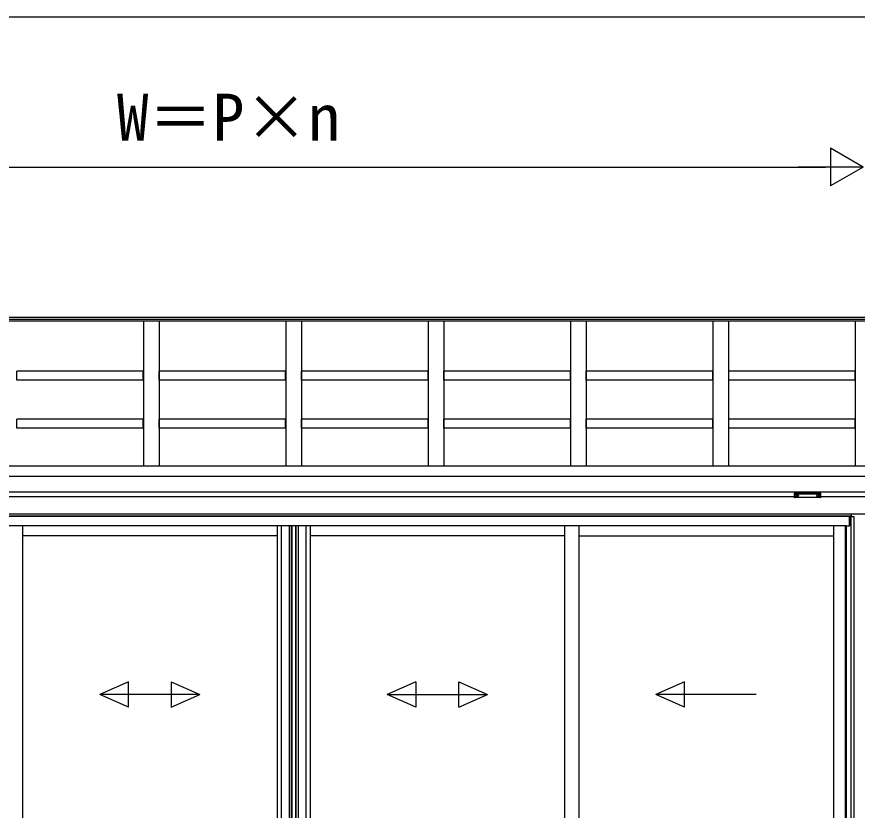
# Model space of a CAD drawing. Units: millimetres, scale not verified. Extents: x -10500 to 10500, y -15600 to 15524.
# Drawn here: x -6978 to -4292, y -8761 to -6227 of the extents above; entities that cross this region are included whole.
import ezdxf
from ezdxf.enums import TextEntityAlignment as Align

# ---------------------------------------------------------------- set-up
doc = ezdxf.new("R2010")
doc.units = ezdxf.units.MM
doc.header["$LTSCALE"] = 80
doc.layers.add('0-5_YKK_A1', color=4, linetype='Continuous')
doc.layers.add('0-6_YKK_D', color=6, linetype='Continuous')
doc.styles.add('ＭＳ ゴシック', font='')
doc.styles.get('ＭＳ ゴシック').set_extended_font_data('MS Gothic')

msp = doc.modelspace()

# ---------------------------------------------------------------- linework, layer by layer
at = {"layer": '0-5_YKK_A1'}
for p, q in [((-4261.5, -7187.27), (-7945, -7187.27)), ((-4261.5, -7194.21), (-7945, -7194.21)), ((-4261.5, -7199.45), (-7945, -7199.45)), ((-6573, -7199.45), (-6573, -7662.17)), ((-6523, -7199.45), (-6523, -7662.17)), ((-6118, -7199.45), (-6118, -7662.17)), ((-6068, -7199.45), (-6068, -7662.17)), ((-5663, -7199.45), (-5663, -7662.17)), ((-5613, -7199.45), (-5613, -7662.17)), ((-5208, -7199.45), (-5208, -7662.17)), ((-5158, -7199.45), (-5158, -7662.17)), ((-4753, -7199.45), (-4753, -7662.17)), ((-4703, -7199.45), (-4703, -7662.17)), ((-4298, -7199.45), (-4298, -7662.17)), ((-4235.5, -7662.17), (-7945.5, -7662.17)), ((-4258, -7695.5), (-7945.5, -7695.5)), ((-4258, -7745.5), (-7945.5, -7745.5)), ((-4493, -7760.5), (-7693, -7760.5)), ((-4493, -7748.81), (-4493, -7749.86)), ((-4493, -7749.86), (-4493, -7761.84)), ((-4492, -7750.23), (-4492, -7748.5)), ((-4492, -7748.5), (-4409, -7748.5)), ((-4450.5, -7750.23), (-4492, -7750.23)), ((-4492, -7762.79), (-4492, -7750.7)), ((-4491.4, -7756.71), (-4491.4, -7757.19)), ((-4488, -7759.35), (-4488, -7759.64)), ((-4486, -7758.45), (-4486, -7758.99)), ((-4486, -7758.45), (-4485, -7758.45)), ((-4486, -7759.89), (-4486, -7759.94)), ((-4485, -7758.45), (-4485, -7758.99)), ((-4485, -7759.89), (-4485, -7759.94)), ((-4483, -7759.35), (-4483, -7759.64)), ((-4479.6, -7756.71), (-4479.6, -7757.19)), ((-4409, -7750.23), (-4450.5, -7750.23)), ((-4450.5, -7750.7), (-4409, -7750.7)), ((-4421.4, -7756.71), (-4421.4, -7757.19)), ((-4418, -7759.35), (-4418, -7759.64)), ((-4416, -7758.45), (-4416, -7758.99)), ((-4415, -7758.45), (-4416, -7758.45)), ((-4416, -7759.89), (-4416, -7759.94)), ((-4415, -7758.45), (-4415, -7758.99)), ((-4415, -7759.89), (-4415, -7759.94)), ((-4413, -7759.35), (-4413, -7759.64)), ((-4409.6, -7756.71), (-4409.6, -7757.19)), ((-4409, -7748.5), (-4409, -7750.23)), ((-4409, -7750.23), (-4409, -7750.7)), ((-4409, -7750.7), (-4409, -7762.79)), ((-4408, -7749.86), (-4408, -7748.81)), ((-4408, -7761.84), (-4408, -7749.86)), ((-4258, -7760.5), (-4408, -7760.5)), ((-4492, -7762.79), (-4492, -7762.84)), ((-4409, -7762.79), (-4409, -7762.84)), ((-4235.5, -7815.5), (-7712.6, -7815.5)), ((-4311, -7815.5), (-7712.6, -7815.5)), ((-4311, -7815.5), (-4311, -7823.5)), ((-4310.5, -7815.5), (-4310.5, -7823.5)), ((-4311, -7822.5), (-7712.6, -7822.5)), ((-4316.5, -7823.5), (-7712.6, -7823.5)), ((-4316.5, -7853.5), (-4316.5, -7823.5)), ((-4316, -7823.5), (-4303, -7823.5)), ((-4316, -7823.5), (-4316, -7853.5)), ((-4311.8, -7823.5), (-4311.8, -9796.5)), ((-4303, -7823.5), (-4303, -9796.5)), ((-4327, -7853.5), (-7712.6, -7853.5)), ((-6959.25, -7853.5), (-6959.25, -9789)), ((-6145.5, -7853.5), (-6145.5, -9774.5)), ((-6132.3, -7853.5), (-6132.3, -9774.5)), ((-6107.7, -7853.5), (-6107.7, -9774.5)), ((-6100.5, -7853.5), (-6100.5, -9774.5)), ((-6098.5, -7853.5), (-6098.5, -9774.5)), ((-6086.7, -7853.5), (-6086.7, -9774.5)), ((-6085.5, -7853.5), (-6085.5, -9774.5)), ((-6078.3, -7853.5), (-6078.3, -9774.5)), ((-6053.7, -7853.5), (-6053.7, -9774.5)), ((-6040.5, -7853.5), (-6040.5, -9774.5)), ((-5226.75, -7853.5), (-5226.75, -9789)), ((-5181.75, -7853.5), (-5181.75, -9789)), ((-4368, -7853.5), (-4368, -9789)), ((-4330.2, -7853.5), (-4330.2, -9792.5)), ((-4327, -7853.5), (-4327, -9795)), ((-4327, -7853.5), (-4316, -7853.5)), ((-6145.5, -7885.5), (-6959.25, -7885.5)), ((-5226.75, -7885.5), (-6040.5, -7885.5)), ((-5181.75, -7885.5), (-4368, -7885.5)), ((-6620.72, -8351.87), (-6712.37, -8391.87)), ((-6620.72, -8431.87), (-6620.72, -8351.87)), ((-6484.03, -8351.87), (-6392.37, -8391.87)), ((-6484.03, -8351.87), (-6484.03, -8431.87)), ((-5701.97, -8351.87), (-5793.62, -8391.87)), ((-5701.97, -8351.87), (-5701.97, -8431.87)), ((-5565.28, -8351.87), (-5473.62, -8391.87)), ((-5565.28, -8431.87), (-5565.28, -8351.87)), ((-4843.22, -8351.87), (-4934.88, -8391.87)), ((-4843.22, -8431.87), (-4843.22, -8351.87)), ((-6620.72, -8431.87), (-6712.37, -8391.87)), ((-6392.37, -8391.87), (-6712.37, -8391.87)), ((-6484.03, -8431.87), (-6392.37, -8391.87)), ((-5793.62, -8391.87), (-5473.62, -8391.87)), ((-5701.97, -8431.87), (-5793.62, -8391.87)), ((-5565.28, -8431.87), (-5473.62, -8391.87)), ((-4614.88, -8391.87), (-4934.88, -8391.87)), ((-4843.22, -8431.87), (-4934.88, -8391.87))]:
    msp.add_line(p, q, dxfattribs=at)
for points in [[(-6573.5, -7387.83), (-6573.5, -7359.1), (-6977.5, -7359.1)], [(-6573.5, -7387.83), (-6977.5, -7387.83), (-6977.5, -7359.1)], [(-6118.5, -7387.83), (-6118.5, -7359.1), (-6522.5, -7359.1)], [(-6118.5, -7387.83), (-6522.5, -7387.83), (-6522.5, -7359.1)], [(-5663.5, -7387.83), (-5663.5, -7359.1), (-6067.5, -7359.1)], [(-5663.5, -7387.83), (-6067.5, -7387.83), (-6067.5, -7359.1)], [(-5208.5, -7387.83), (-5208.5, -7359.1), (-5612.5, -7359.1)], [(-5208.5, -7387.83), (-5612.5, -7387.83), (-5612.5, -7359.1)], [(-4753.5, -7387.83), (-4753.5, -7359.1), (-5157.5, -7359.1)], [(-4753.5, -7387.83), (-5157.5, -7387.83), (-5157.5, -7359.1)], [(-4298.5, -7387.83), (-4298.5, -7359.1), (-4702.5, -7359.1)], [(-4298.5, -7387.83), (-4702.5, -7387.83), (-4702.5, -7359.1)], [(-6573.5, -7541.69), (-6573.5, -7512.95), (-6977.5, -7512.95)], [(-6573.5, -7541.69), (-6977.5, -7541.69), (-6977.5, -7512.95)], [(-6118.5, -7541.69), (-6118.5, -7512.95), (-6522.5, -7512.95)], [(-6118.5, -7541.69), (-6522.5, -7541.69), (-6522.5, -7512.95)], [(-5663.5, -7541.69), (-5663.5, -7512.95), (-6067.5, -7512.95)], [(-5663.5, -7541.69), (-6067.5, -7541.69), (-6067.5, -7512.95)], [(-5208.5, -7541.69), (-5208.5, -7512.95), (-5612.5, -7512.95)], [(-5208.5, -7541.69), (-5612.5, -7541.69), (-5612.5, -7512.95)], [(-4753.5, -7541.69), (-4753.5, -7512.95), (-5157.5, -7512.95)], [(-4753.5, -7541.69), (-5157.5, -7541.69), (-5157.5, -7512.95)], [(-4298.5, -7541.69), (-4298.5, -7512.95), (-4702.5, -7512.95)], [(-4298.5, -7541.69), (-4702.5, -7541.69), (-4702.5, -7512.95)], [(-4492, -7750.23), (-4492, -7750.7), (-4450.5, -7750.7)], [(-4408.95, -7762.79), (-4450.5, -7762.79), (-4492, -7762.79)], [(-4409, -7762.84), (-4450.5, -7762.84), (-4492, -7762.84)]]:
    msp.add_lwpolyline(points, dxfattribs=at)
for centre, radius, start, end in [((-4492, -7761.84), 1, 180, 270), ((-4492.02, -7761.82), 0.978, 181.38954, 271.32481), ((-4409, -7761.84), 1, 270, 0), ((-4408.98, -7761.82), 0.978, 268.67519, 358.61046)]:
    msp.add_arc(centre, radius, start, end, dxfattribs=at)
for centre, major_axis, ratio, start_param, end_param in [((-4492, -7748.81), (-1, 0), 0.315299, 4.712389, 6.2831853), ((-4492, -7749.86), (-1, 0), 0.366615, 0, 1.5707963), ((-4492, -7749.86), (-1, 0), 0.843474, 0, 1.5707963), ((-4485.5, -7756.71), (-5.9, 0), 0.300706, 3.1415927, 6.2831853), ((-4485.5, -7757.19), (-5.9, 0), 0.300706, 3.1415927, 6.2831853), ((-4485.5, -7757.19), (-5.9, 0), 0.46726, 6.2831853, 9.424778), ((-4487, -7757.19), (-4.4, 0), 0.502493, 1.3415201, 1.5707963), ((-4487, -7757.19), (-4.4, 0), 0.570835, 1.3415201, 1.5707963), ((-4487, -7758.99), (1, 0), 0.417642, 4.712389, 6.2831853), ((-4487, -7759.89), (1, 0), 0.18377, 6.2831853, 7.8539816), ((-4484, -7758.99), (-1, 0), 0.417642, 0, 1.5707963), ((-4484, -7759.89), (-1, 0), 0.18377, 4.712389, 6.2831853), ((-4484, -7759.89), (-1, 0), 0.18377, 4.712389, 6.2831853), ((-4484, -7757.19), (4.4, 0), 0.502493, 4.712389, 4.9416652), ((-4484, -7757.19), (4.4, 0), 0.570835, 4.712389, 4.9416652), ((-4415.5, -7756.71), (5.9, 0), 0.300706, 0, 3.1415927), ((-4415.5, -7757.19), (5.9, 0), 0.300706, 0, 3.1415927), ((-4415.5, -7757.19), (5.9, 0), 0.46726, 3.1415927, 6.2831853), ((-4417, -7757.19), (-4.4, 0), 0.502493, 1.3415201, 1.5707963), ((-4417, -7757.19), (-4.4, 0), 0.570835, 1.3415201, 1.5707963), ((-4417, -7758.99), (1, 0), 0.417642, 4.712389, 6.2831853), ((-4417, -7759.89), (1, 0), 0.18377, 6.2831853, 7.8539816), ((-4417, -7759.89), (1, 0), 0.18377, 6.2831853, 7.8539816), ((-4414, -7758.99), (-1, 0), 0.417642, 0, 1.5707963), ((-4414, -7759.89), (-1, 0), 0.18377, 4.712389, 6.2831853), ((-4414, -7757.19), (4.4, 0), 0.502493, 4.712389, 4.9416652), ((-4414, -7757.19), (4.4, 0), 0.570835, 4.712389, 4.9416652), ((-4409, -7748.81), (-1, 0), 0.315299, 3.1415927, 4.712389), ((-4409, -7749.86), (-1, 0), 0.366615, 1.5707963, 3.1415927), ((-4409, -7749.86), (-1, 0), 0.843474, 1.5707963, 3.1415927)]:
    msp.add_ellipse(centre, major_axis=major_axis, ratio=ratio, start_param=start_param, end_param=end_param, dxfattribs=at)
at = {"layer": '0-6_YKK_D'}
for p, q in [((-7950.5, -6227.27), (-4235.5, -6227.27)), ((-4273, -6707.27), (-4376.92, -6647.27)), ((-4376.92, -6647.27), (-4376.92, -6767.27)), ((-7793, -6707.27), (-4393, -6707.27)), ((-4273, -6707.27), (-4480.85, -6707.27)), ((-4273, -6707.27), (-4376.92, -6767.27))]:
    msp.add_line(p, q, dxfattribs=at)

# ---------------------------------------------------------------- texts
at = {"layer": '0-6_YKK_D', "style": 'ＭＳ ゴシック'}
msp.add_text('W＝P×n', height=149.6, dxfattribs=at).set_placement((-6658.06, -6667.27), align=Align.BOTTOM_LEFT)

doc.saveas('drawing.dxf')
